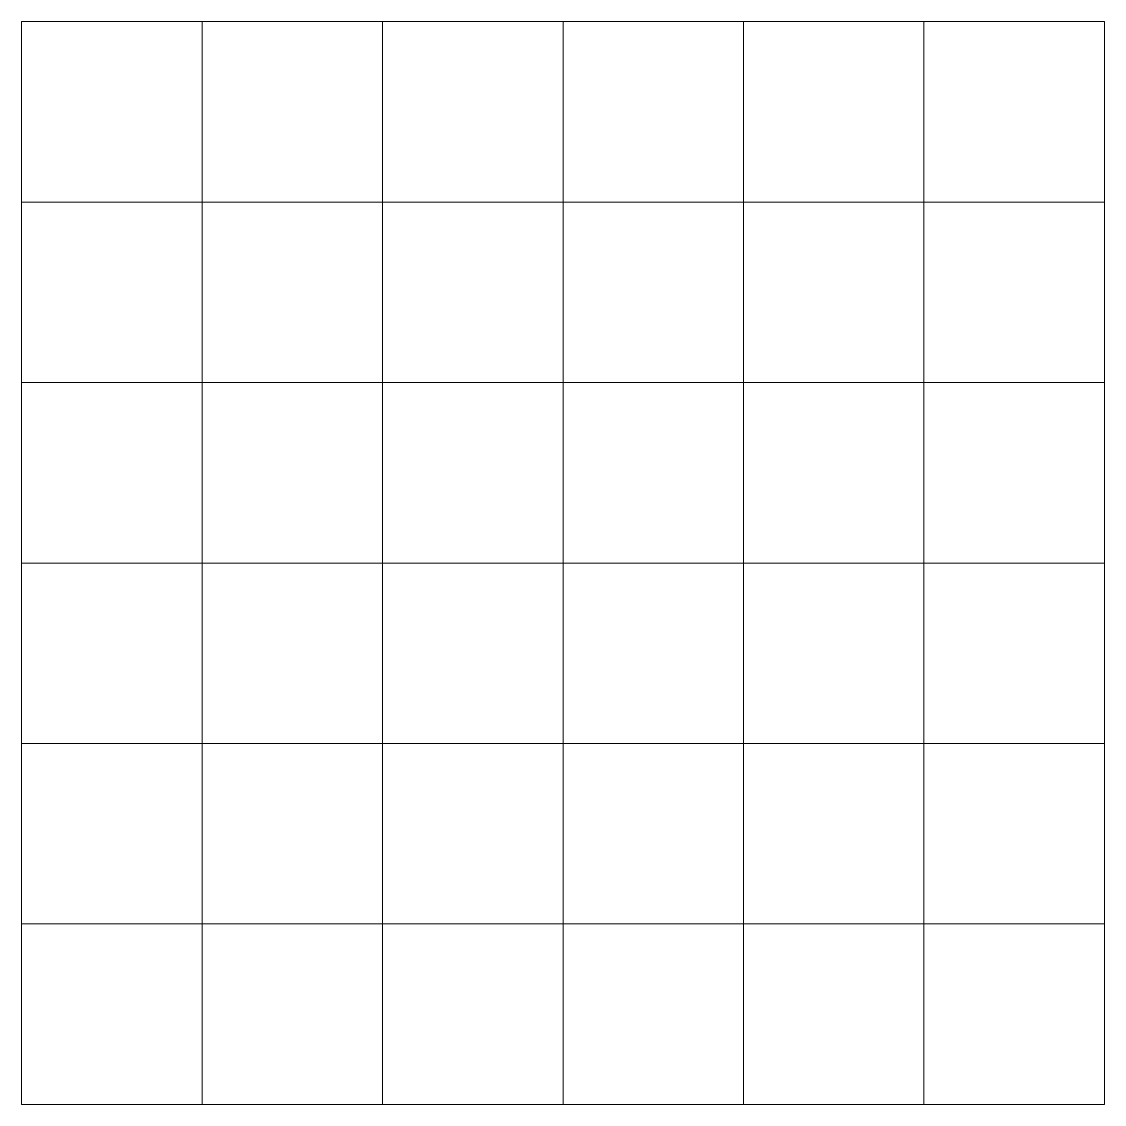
# Model space of a CAD drawing. Header units: millimetres. Extents: x -30 to 30, y -30 to 30.
import ezdxf

# ---------------------------------------------------------------- set-up
doc = ezdxf.new("R2010")
doc.units = ezdxf.units.MM
doc.layers.get('0').update_dxf_attribs({"linetype": 'CONTINUOUS', "lineweight": 0})

msp = doc.modelspace()

# ---------------------------------------------------------------- linework, layer by layer
for p, q in [((-30, 30), (30, 30)), ((-30, -30), (-30, 30)), ((-20, 30), (-20, -30)), ((-10, 30), (-10, -30)), ((0, 30), (0, -30)), ((10, 30), (10, -30)), ((20, 30), (20, -30)), ((30, 30), (30, -30)), ((-30, 20), (30, 20)), ((30, 10), (-30, 10)), ((-30, 0), (30, 0)), ((30, -10), (-30, -10)), ((-30, -20), (30, -20)), ((30, -30), (-30, -30))]:
    msp.add_line(p, q)

doc.saveas('drawing.dxf')
